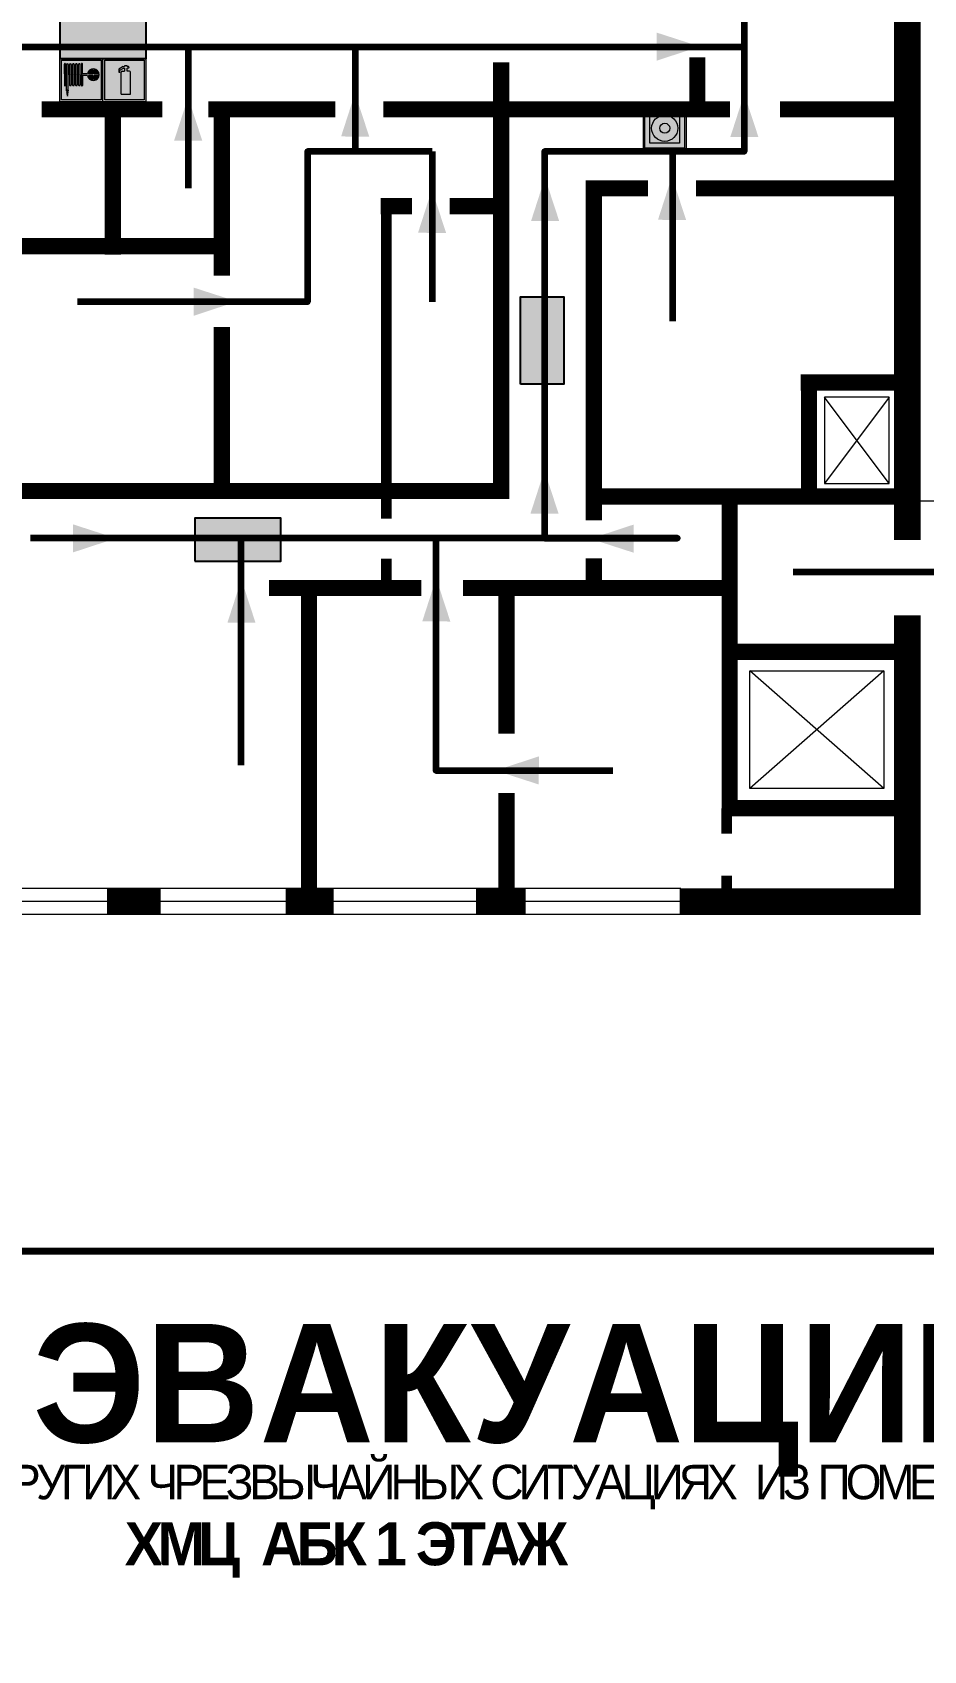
# Model space of a CAD drawing. Header units: millimetres. Extents: x 13114 to 67229, y 22859 to 38520.
# Drawn here: x 29112.4 to 29278, y 31609.7 to 31910.2 of the extents above; entities that cross this region are included whole.
import ezdxf

# ---------------------------------------------------------------- set-up
doc = ezdxf.new("R2010")
doc.units = ezdxf.units.MM
doc.layers.add('План_Штампы', color=7, linetype='Continuous')
doc.styles.add('обычный', font='arial.ttf')

# ---------------------------------------------------------------- blocks, each defined once
blk = doc.blocks.new('A$C32E8229D')
at = {"true_color": 0xffffff}
blk.add_hatch(color=7, dxfattribs=at).paths.add_polyline_path([(0, 0), (0, -8), (16, -8), (16, 0)])
h = blk.add_hatch(color=126)
h.paths.add_polyline_path([(0.2, -0.2), (15.8, -0.2), (15.8, -7.8), (0.2, -7.8)])
h.paths.add_polyline_path([(13.49, -2.05), (12.08, -2.05), (11.37, -2.63, 0.162397), (11.29, -2.84), (11.29, -3.63), (10.35, -3.63), (10.35, -4.05), (11.68, -4.05), (11.68, -3.48), (12.26, -4.28), (11.29, -5.1), (11.29, -6.78), (11.85, -6.78), (11.85, -5.44), (12.8, -4.64), (12.8, -5.94), (14.46, -5.94), (14.46, -5.39), (13.45, -5.39), (13.45, -3.97), (12.46, -2.59), (13.15, -2.59), (13.69, -3.34), (14.18, -3)], flags=16)
h.paths.add_polyline_path([(10.74, -1.82, 1), (11.8, -1.82, 1)], flags=16)
h.paths.add_polyline_path([(9.39, -3.59), (5.99, -3.59), (6.56, -3.03), (5.91, -3.03), (5.1, -3.83), (5.91, -4.64), (6.56, -4.64), (5.99, -4.09), (9.39, -4.09)], flags=16)
h.paths.add_polyline_path([(4.29, -1.08), (1.72, -1.08), (1.72, -6.6), (4.29, -6.6)], flags=16)
at = {"color": 126}
blk.add_lwpolyline([(16, -8), (0, -8), (0, 0), (16, 0)], close=True, dxfattribs=at)
blk = doc.blocks.new('A$C54414219')
at = {"true_color": 0xffffff}
h = blk.add_hatch(color=7, dxfattribs=at)
h.paths.add_polyline_path([(2.39, -9.45), (2.39, -18.3), (11.23, -18.3), (11.23, -9.45)], flags=0)
h.paths.add_polyline_path([(10.71, -13.87, -1), (2.92, -13.87, -1)], flags=0)
h.paths.add_polyline_path([(8.3, -13.87, -1), (5.33, -13.87, -1)], flags=0)
h.paths.add_polyline_path([(0.41, -7.47), (0.41, -20.27), (13.21, -20.27), (13.21, -7.47)])
h.paths.add_polyline_path([(0.92, -19.77), (12.71, -19.77), (12.71, -7.98), (0.92, -7.98)], flags=16)
h.paths.add_polyline_path([(11.23, -9.45), (11.23, -18.3), (2.39, -18.3), (2.39, -9.45)], flags=0)
at = {"lineweight": 5}
h = blk.add_hatch(color=242, dxfattribs=at)
h.paths.add_polyline_path([(12.71, -7.98), (0.92, -7.98), (0.92, -19.77), (12.71, -19.77)])
h.paths.add_polyline_path([(11.23, -18.3), (2.39, -18.3), (2.39, -9.45), (11.23, -9.45)], flags=16)
h.paths.add_polyline_path([(10.71, -13.87, -1), (2.92, -13.87, -1)], flags=0)
h.paths.add_polyline_path([(8.3, -13.87, -1), (5.33, -13.87, -1)], flags=0)
at = {"true_color": 0xffffff}
h = blk.add_hatch(color=7, dxfattribs=at)
h.paths.add_polyline_path([(2.39, -9.45), (2.39, -18.3), (11.23, -18.3), (11.23, -9.45)])
h.paths.add_polyline_path([(10.71, -13.87, -1), (2.92, -13.87, -1)], flags=16)
h.paths.add_polyline_path([(8.3, -13.87, -1), (5.33, -13.87, -1)], flags=0)
at = {"lineweight": 5}
h = blk.add_hatch(color=242, dxfattribs=at)
h.paths.add_polyline_path([(2.92, -13.87, 1), (10.71, -13.87, 1)])
h.paths.add_polyline_path([(8.3, -13.87, -1), (5.33, -13.87, -1)], flags=16)
at = {"color": 242, "lineweight": 5}
for p, q in [((0.41, -20.27), (0.41, -7.47)), ((0.41, -7.47), (13.21, -7.47)), ((0.41, -7.47), (13.21, -7.47)), ((13.21, -20.27), (13.21, -7.47)), ((0.41, -20.27), (13.21, -20.27))]:
    blk.add_line(p, q, dxfattribs=at)
for points in [[(0.92, -7.98), (12.71, -7.98), (12.71, -19.77), (0.92, -19.77)], [(2.39, -9.45), (11.23, -9.45), (11.23, -18.3), (2.39, -18.3)]]:
    blk.add_lwpolyline(points, close=True, dxfattribs=at)
for radius in [3.89, 1.49]:
    blk.add_circle((6.81, -13.87), radius, dxfattribs=at)
blk = doc.blocks.new('A$C37112FD5')
at = {"true_color": 0xf5f5ff}
h = blk.add_hatch(color=7, dxfattribs=at)
h.dxf.hatch_style = 1
h.paths.add_polyline_path([(12.8, -7.4), (0, -7.4), (0, -20.2), (12.8, -20.2)])
h.paths.add_polyline_path([(12.29, -7.91), (12.29, -19.69), (0.51, -19.69), (0.51, -7.91)], flags=16)
h.paths.add_polyline_path([(4.98, -9.04, -0.42597), (5.17, -9.22), (5.17, -12.25), (5.17, -15.29, -0.432244), (4.98, -15.47), (4.83, -15.47, -0.42597), (4.64, -15.29), (4.64, -12.25), (4.64, -9.22, -0.432244), (4.83, -9.04)], flags=0)
h.paths.add_polyline_path([(4.28, -9.22), (4.28, -12.25), (4.28, -15.29, -0.432244), (4.09, -15.47), (3.94, -15.47, -0.42597), (3.75, -15.29), (3.75, -12.25), (3.75, -9.22, -0.432244), (3.94, -9.04), (4.09, -9.04, -0.42597)], flags=0)
h.paths.add_polyline_path([(5.72, -9.04), (5.87, -9.04, -0.42597), (6.06, -9.22), (6.06, -12.25), (6.06, -15.29, -0.432244), (5.87, -15.47), (5.72, -15.47, -0.42597), (5.53, -15.29), (5.53, -12.25), (5.53, -9.22, -0.432244)], flags=0)
h.paths.add_polyline_path([(6.42, -8.9), (6.5, -8.9, -0.42597), (6.69, -9.08), (6.69, -12.03), (8.21, -12.03, -15.824349), (8.21, -12.47), (6.69, -12.47), (6.69, -15.42, -0.432244), (6.5, -15.6), (6.42, -15.6)], flags=0)
h.paths.add_polyline_path([(3.39, -9.22), (3.39, -12.25), (3.39, -15.29, -0.432244), (3.2, -15.47), (3.05, -15.47, -0.42597), (2.85, -15.29), (2.85, -12.25), (2.85, -9.22, -0.432244), (3.05, -9.04), (3.2, -9.04, -0.42597)], flags=0)
h.paths.add_polyline_path([(2.5, -9.22), (2.5, -16.71), (1.96, -16.71), (1.96, -9.22, -0.432244), (2.15, -9.04), (2.31, -9.04, -0.42597)], flags=0)
h.paths.add_polyline_path([(1.61, -8.9), (1.61, -15.6), (1.57, -15.6, -0.42597), (1.37, -15.42), (1.37, -12.03), (1.37, -9.09, -0.432244), (1.57, -8.9)], flags=0)
h.paths.add_polyline_path([(9.76, -10.81), (9.76, -12.03), (8.49, -12.03, -0.336371)], flags=0)
h.paths.add_polyline_path([(8.49, -12.47), (9.76, -12.47), (9.76, -13.7, -0.336371)], flags=0)
h.paths.add_polyline_path([(10.11, -10.81, -0.336371), (11.38, -12.03), (10.11, -12.03)], flags=0)
h.paths.add_polyline_path([(10.11, -12.47), (11.38, -12.47, -0.336371), (10.11, -13.7)], flags=0)
h.paths.add_polyline_path([(2.5, -16.84), (2.5, -17.05), (1.97, -17.05), (1.97, -16.84)], flags=0)
h.paths.add_polyline_path([(2.5, -17.24, -0.033778), (2.24, -18.6, -0.033778), (1.97, -17.24)], flags=0)
h = blk.add_hatch(color=242)
h.dxf.hatch_style = 1
h.paths.add_polyline_path([(12.29, -7.91), (0.51, -7.91), (0.51, -19.69), (12.29, -19.69)])
h.paths.add_polyline_path([(6.42, -15.6), (6.42, -8.9), (6.5, -8.9, -0.42597), (6.69, -9.08), (6.69, -12.03), (8.21, -12.03, -15.824349), (8.21, -12.47), (6.69, -12.47), (6.69, -15.42, -0.432244), (6.5, -15.6)], flags=16)
h.paths.add_polyline_path([(5.87, -15.47), (5.72, -15.47, -0.42597), (5.53, -15.29), (5.53, -12.25), (5.53, -9.22, -0.432244), (5.72, -9.04), (5.87, -9.04, -0.42597), (6.06, -9.22), (6.06, -12.25), (6.06, -15.29, -0.432244)], flags=16)
h.paths.add_polyline_path([(4.98, -15.47), (4.83, -15.47, -0.42597), (4.64, -15.29), (4.64, -12.25), (4.64, -9.22, -0.432244), (4.83, -9.04), (4.98, -9.04, -0.42597), (5.17, -9.22), (5.17, -12.25), (5.17, -15.29, -0.432244)], flags=16)
h.paths.add_polyline_path([(4.09, -15.47), (3.94, -15.47, -0.42597), (3.75, -15.29), (3.75, -12.25), (3.75, -9.22, -0.432244), (3.94, -9.04), (4.09, -9.04, -0.42597), (4.28, -9.22), (4.28, -12.25), (4.28, -15.29, -0.432244)], flags=16)
h.paths.add_polyline_path([(3.2, -15.47), (3.05, -15.47, -0.42597), (2.85, -15.29), (2.85, -12.25), (2.85, -9.22, -0.432244), (3.05, -9.04), (3.2, -9.04, -0.42597), (3.39, -9.22), (3.39, -12.25), (3.39, -15.29, -0.432244)], flags=16)
h.paths.add_polyline_path([(2.5, -17.05), (1.97, -17.05), (1.97, -16.84), (2.5, -16.84)], flags=16)
h.paths.add_polyline_path([(2.5, -17.24, -0.033778), (2.24, -18.6, -0.033778), (1.97, -17.24)], flags=16)
h.paths.add_polyline_path([(2.5, -16.71), (1.96, -16.71), (1.96, -9.22, -0.432244), (2.15, -9.04), (2.31, -9.04, -0.42597), (2.5, -9.22)], flags=16)
h.paths.add_polyline_path([(1.61, -15.6), (1.57, -15.6, -0.42597), (1.37, -15.42), (1.37, -12.03), (1.37, -9.09, -0.432244), (1.57, -8.9), (1.61, -8.9)], flags=16)
h.paths.add_polyline_path([(8.49, -12.47), (9.76, -12.47), (9.76, -13.7, -0.336371)], flags=0)
h.paths.add_polyline_path([(10.11, -13.7), (10.11, -12.47), (11.38, -12.47, -0.336371)], flags=0)
h.paths.add_polyline_path([(8.49, -12.03, -0.336371), (9.76, -10.81), (9.76, -12.03)], flags=0)
h.paths.add_polyline_path([(10.11, -12.03), (10.11, -10.81, -0.336371), (11.38, -12.03)], flags=0)
h = blk.add_hatch(color=7, dxfattribs=at)
h.dxf.hatch_style = 1
h.paths.add_polyline_path([(1.61, -8.9), (1.57, -8.9, 0.432244), (1.37, -9.09), (1.37, -12.03), (1.37, -15.42, 0.42597), (1.57, -15.6), (1.61, -15.6)])
h.paths.add_polyline_path([(2.5, -9.22, 0.42597), (2.31, -9.04), (2.15, -9.04, 0.432244), (1.96, -9.22), (1.96, -16.71), (2.5, -16.71)])
h.paths.add_polyline_path([(2.5, -16.84), (1.97, -16.84), (1.97, -17.05), (2.5, -17.05)])
h.paths.add_polyline_path([(2.5, -17.24), (1.97, -17.24, 0.033778), (2.24, -18.6, 0.033778)])
h.paths.add_polyline_path([(3.39, -12.25), (3.39, -9.22, 0.42597), (3.2, -9.04), (3.05, -9.04, 0.432244), (2.85, -9.22), (2.85, -12.25), (2.85, -15.29, 0.42597), (3.05, -15.47), (3.2, -15.47, 0.432244), (3.39, -15.29)])
h.paths.add_polyline_path([(4.28, -12.25), (4.28, -9.22, 0.42597), (4.09, -9.04), (3.94, -9.04, 0.432244), (3.75, -9.22), (3.75, -12.25), (3.75, -15.29, 0.42597), (3.94, -15.47), (4.09, -15.47, 0.432244), (4.28, -15.29)])
h.paths.add_polyline_path([(5.17, -12.25), (5.17, -9.22, 0.42597), (4.98, -9.04), (4.83, -9.04, 0.432244), (4.64, -9.22), (4.64, -12.25), (4.64, -15.29, 0.42597), (4.83, -15.47), (4.98, -15.47, 0.432244), (5.17, -15.29)])
h.paths.add_polyline_path([(6.06, -12.25), (6.06, -9.22, 0.42597), (5.87, -9.04), (5.72, -9.04, 0.432244), (5.53, -9.22), (5.53, -12.25), (5.53, -15.29, 0.42597), (5.72, -15.47), (5.87, -15.47, 0.432244), (6.06, -15.29)])
h.paths.add_polyline_path([(6.69, -12.47), (8.21, -12.47, 15.824349), (8.21, -12.03), (6.69, -12.03), (6.69, -9.08, 0.42597), (6.5, -8.9), (6.42, -8.9), (6.42, -15.6), (6.5, -15.6, 0.432244), (6.69, -15.42)])
h.paths.add_polyline_path([(8.49, -12.47), (9.76, -12.47), (9.76, -13.7, -0.336371)], flags=16)
h.paths.add_polyline_path([(8.49, -12.03, -0.336371), (9.76, -10.81), (9.76, -12.03)], flags=16)
h.paths.add_polyline_path([(10.11, -12.47), (11.38, -12.47, -0.336371), (10.11, -13.7)], flags=16)
h.paths.add_polyline_path([(10.11, -12.03), (10.11, -10.81, -0.336371), (11.38, -12.03)], flags=16)
h = blk.add_hatch(color=242)
h.dxf.hatch_style = 1
h.paths.add_polyline_path([(9.76, -10.81, 0.336371), (8.49, -12.03), (9.76, -12.03)])
h.paths.add_polyline_path([(10.11, -10.81), (10.11, -12.03), (11.38, -12.03, 0.336371)])
h.paths.add_polyline_path([(11.38, -12.47), (10.11, -12.47), (10.11, -13.7, 0.336371)])
h.paths.add_polyline_path([(9.76, -12.47), (8.49, -12.47, 0.336371), (9.76, -13.7)])
at = {"color": 242, "lineweight": 5}
for p, q in [((0, -20.2), (0, -7.4)), ((0, -7.4), (12.8, -7.4)), ((1.37, -12.03), (1.37, -9.08)), ((1.57, -8.9), (1.61, -8.9)), ((1.61, -8.9), (1.61, -15.6)), ((1.96, -16.71), (1.96, -9.22)), ((2.15, -9.04), (2.31, -9.04)), ((2.5, -16.71), (2.5, -9.22)), ((2.85, -12.25), (2.85, -9.22)), ((3.05, -9.04), (3.2, -9.04)), ((3.39, -12.25), (3.39, -9.22)), ((3.75, -12.25), (3.75, -9.22)), ((3.94, -9.04), (4.09, -9.04)), ((4.28, -12.25), (4.28, -9.22)), ((4.64, -12.25), (4.64, -9.22)), ((4.83, -9.04), (4.98, -9.04)), ((5.17, -12.25), (5.17, -9.22)), ((5.53, -12.25), (5.53, -9.22)), ((5.72, -9.04), (5.87, -9.04)), ((6.06, -12.25), (6.06, -9.22)), ((6.42, -8.9), (6.42, -15.6)), ((6.5, -8.9), (6.42, -8.9)), ((6.69, -12.03), (6.69, -9.08)), ((12.8, -20.2), (12.8, -7.4)), ((1.37, -12.03), (1.37, -15.42)), ((2.85, -12.25), (2.85, -15.29)), ((3.39, -12.25), (3.39, -15.29)), ((3.75, -12.25), (3.75, -15.29)), ((4.28, -12.25), (4.28, -15.29)), ((4.64, -12.25), (4.64, -15.29)), ((5.17, -12.25), (5.17, -15.29)), ((5.53, -12.25), (5.53, -15.29)), ((6.06, -12.25), (6.06, -15.29)), ((8.21, -12.03), (6.69, -12.03)), ((8.21, -12.47), (6.69, -12.47)), ((6.69, -12.47), (6.69, -15.42)), ((9.76, -12.03), (8.49, -12.03)), ((9.76, -12.47), (8.49, -12.47)), ((9.76, -10.81), (9.76, -12.03)), ((9.76, -12.47), (9.76, -13.7)), ((10.11, -10.81), (10.11, -12.03)), ((11.38, -12.03), (10.11, -12.03)), ((11.38, -12.47), (10.11, -12.47)), ((10.11, -12.47), (10.11, -13.7)), ((1.57, -15.6), (1.61, -15.6)), ((1.96, -16.71), (2.5, -16.71)), ((1.97, -16.84), (2.5, -16.84)), ((1.97, -17.05), (1.97, -16.84)), ((2.5, -17.05), (1.97, -17.05)), ((1.97, -17.24), (2.5, -17.24)), ((2.5, -16.84), (2.5, -17.05)), ((3.05, -15.47), (3.2, -15.47)), ((3.94, -15.47), (4.09, -15.47)), ((4.83, -15.47), (4.98, -15.47)), ((5.72, -15.47), (5.87, -15.47)), ((6.42, -15.6), (6.5, -15.6)), ((0, -20.2), (12.8, -20.2))]:
    blk.add_line(p, q, dxfattribs=at)
blk.add_lwpolyline([(0.51, -7.91), (12.29, -7.91), (12.29, -19.69), (0.51, -19.69)], close=True, dxfattribs=at)
for centre, radius, start, end in [((1.56, -9.09), 0.182, 87.1027, 180.6071), ((2.15, -9.22), 0.182, 87.1027, 180.6071), ((2.32, -9.22), 0.182, 359.3929, 92.8973), ((3.04, -9.22), 0.182, 87.1027, 180.6071), ((3.21, -9.22), 0.182, 359.3929, 92.8973), ((3.93, -9.22), 0.182, 87.1027, 180.6071), ((4.1, -9.22), 0.182, 359.3929, 92.8973), ((4.82, -9.22), 0.182, 87.1027, 180.6071), ((4.99, -9.22), 0.182, 359.3929, 92.8973), ((5.71, -9.22), 0.182, 87.1027, 180.6071), ((5.88, -9.22), 0.182, 359.3929, 92.8973), ((6.51, -9.09), 0.182, 359.3929, 92.8973), ((9.93, -12.25), 1.74, 187.2319, 172.7681), ((9.93, -12.25), 1.46, 96.9927, 171.3585), ((9.93, -12.25), 1.46, 188.6415, 263.0073), ((9.93, -12.25), 1.46, 8.6415, 83.0073), ((9.93, -12.25), 1.46, 276.9927, 351.3585), ((1.56, -15.42), 0.182, 179.3929, 272.8973), ((12.17, -15.98), 10.27, 187.041, 194.7793), ((-7.7, -15.98), 10.27, 345.2207, 352.959), ((3.04, -15.29), 0.182, 179.3929, 272.8973), ((3.21, -15.29), 0.182, 267.1027, 0.6071), ((3.93, -15.29), 0.182, 179.3929, 272.8973), ((4.1, -15.29), 0.182, 267.1027, 0.6071), ((4.82, -15.29), 0.182, 179.3929, 272.8973), ((4.99, -15.29), 0.182, 267.1027, 0.6071), ((5.71, -15.29), 0.182, 179.3929, 272.8973), ((5.88, -15.29), 0.182, 267.1027, 0.6071), ((6.51, -15.42), 0.182, 267.1027, 0.6071)]:
    blk.add_arc(centre, radius, start, end, dxfattribs=at)
blk = doc.blocks.new('A$C3AD82952')
at = {"true_color": 0xf5f5ff}
h = blk.add_hatch(color=7, dxfattribs=at)
h.dxf.hatch_style = 1
h.paths.add_polyline_path([(8.21, 8.73, 0.414214), (7.89, 9.05), (7.22, 9.05), (7.22, 9.92), (7.59, 9.92, 1), (7.57, 10.36), (7.22, 10.36), (7.22, 10.6), (6.43, 10.6), (6.43, 10.36), (6.01, 10.36), (4.74, 9.59), (4.74, 8.69), (4.98, 8.73), (4.98, 9.26), (6.12, 9.91), (6.43, 9.91), (6.43, 9.05), (5.76, 9.05, 0.414214), (5.44, 8.73), (5.44, 2.2), (8.21, 2.2)], flags=0)
h.paths.add_polyline_path([(12.8, 12.8), (0, 12.8), (0, 0), (12.8, 0)])
h.paths.add_polyline_path([(0.51, 12.29), (12.29, 12.29), (12.29, 0.51), (0.51, 0.51)], flags=16)
h.paths.add_polyline_path([(4.74, 9.59), (6.01, 10.36), (6.43, 10.36), (6.43, 10.6), (7.22, 10.6), (7.22, 10.36), (7.59, 10.36, -0.94586), (7.59, 9.92), (7.22, 9.92), (7.22, 9.05), (7.89, 9.05, -0.414214), (8.21, 8.73), (8.21, 2.2), (5.44, 2.2), (5.44, 8.73, -0.414214), (5.76, 9.05), (6.43, 9.05), (6.43, 9.91), (6.12, 9.91), (4.98, 9.26), (4.98, 8.73), (4.74, 8.69)], flags=0)
h = blk.add_hatch(color=242)
h.dxf.hatch_style = 1
h.paths.add_polyline_path([(12.29, 12.29), (0.51, 12.29), (0.51, 0.51), (12.29, 0.51)])
h.paths.add_polyline_path([(4.74, 8.69), (4.74, 9.59), (6.01, 10.36), (6.43, 10.36), (6.43, 10.6), (7.22, 10.6), (7.22, 10.36), (7.59, 10.36, -0.94586), (7.59, 9.92), (7.22, 9.92), (7.22, 9.05), (7.89, 9.05, -0.414214), (8.21, 8.73), (8.21, 2.2), (5.44, 2.2), (5.44, 8.73, -0.414214), (5.76, 9.05), (6.43, 9.05), (6.43, 9.91), (6.12, 9.91), (4.98, 9.26), (4.98, 8.73)], flags=16)
h = blk.add_hatch(color=7, dxfattribs=at)
h.dxf.hatch_style = 1
h.paths.add_polyline_path([(8.21, 8.73, 0.414214), (7.89, 9.05), (7.22, 9.05), (7.22, 9.92), (7.59, 9.92, 1), (7.57, 10.36), (7.22, 10.36), (7.22, 10.6), (6.43, 10.6), (6.43, 10.36), (6.01, 10.36), (4.74, 9.59), (4.74, 8.69), (4.98, 8.73), (4.98, 9.26), (6.12, 9.91), (6.43, 9.91), (6.43, 9.05), (5.76, 9.05, 0.414214), (5.44, 8.73), (5.44, 2.2), (8.21, 2.2)])
at = {"color": 242, "lineweight": 5}
for p, q in [((0, 0), (0, 12.8)), ((0, 12.8), (12.8, 12.8)), ((6.01, 10.36), (4.74, 9.59)), ((4.98, 9.26), (6.12, 9.91)), ((6.01, 10.36), (6.43, 10.36)), ((6.12, 9.91), (6.43, 9.91)), ((7.22, 10.6), (6.43, 10.6)), ((6.43, 10.6), (6.43, 10.36)), ((6.43, 9.91), (6.43, 9.05)), ((7.22, 10.36), (7.22, 10.6)), ((7.59, 10.36), (7.22, 10.36)), ((7.22, 9.05), (7.22, 9.92)), ((7.59, 9.92), (7.22, 9.92)), ((12.8, 0), (12.8, 12.8)), ((4.74, 9.59), (4.74, 8.69)), ((4.74, 8.69), (4.98, 8.73)), ((4.98, 8.73), (4.98, 9.26)), ((5.44, 2.2), (5.44, 8.73)), ((5.76, 9.05), (6.43, 9.05)), ((7.89, 9.05), (7.22, 9.05)), ((8.21, 2.2), (8.21, 8.73)), ((0, 0), (12.8, 0)), ((5.44, 2.2), (8.21, 2.2))]:
    blk.add_line(p, q, dxfattribs=at)
blk.add_lwpolyline([(0.51, 12.29), (12.29, 12.29), (12.29, 0.51), (0.51, 0.51)], close=True, dxfattribs=at)
for centre, radius, start, end in [((7.58, 10.14), 0.223, 273.1875, 86.8125), ((5.76, 8.73), 0.32, 90, 180), ((7.89, 8.73), 0.32, 0, 90)]:
    blk.add_arc(centre, radius, start, end, dxfattribs=at)

msp = doc.modelspace()

# ---------------------------------------------------------------- linework, layer by layer
at = {"color": 1, "lineweight": 100}
for points in [[(28871.52, 32078.84), (29471.52, 32078.84), (29471.52, 31683.84), (28871.52, 31683.84)], [(28871.52, 31683.84), (29471.52, 31683.84), (29471.52, 31288.84), (28871.52, 31288.84)]]:
    msp.add_lwpolyline(points, close=True, dxfattribs=at)
at = {"lineweight": 0}
for points, const_width in [([(29268.05, 31971.75), (29274.99, 31971.75), (29274.99, 31815.92)], 5), ([(29235.96, 31896.42), (29235.96, 31905.6)], 3), ([(29199.53, 31904.68), (29199.53, 31895.94), (29177.64, 31895.94)], 3), ([(29091.02, 31895.94), (29091.02, 31870.53), (29147.06, 31870.53)], 3), ([(29136.58, 31895.94), (29114.14, 31895.94)], 3), ([(29127.37, 31895.94), (29127.37, 31868.95)], 3), ([(29168.68, 31895.94), (29145.1, 31895.94)], 3), ([(29147.61, 31895.94), (29147.61, 31865.04)], 3), ([(29199.53, 31895.94), (29199.53, 31882.62)], 3), ([(29242.05, 31895.94), (29199.87, 31895.94), (29199.87, 31895.94)], 3), ([(29274.3, 31895.94), (29251.32, 31895.94)], 3), ([(29199.53, 31882.62), (29199.53, 31825.04), (29181.12, 31825.04)], 3), ([(29216.73, 31843.73), (29216.73, 31881.27), (29226.83, 31881.27)], 3), ([(29235.75, 31881.27), (29274.92, 31881.27)], 3), ([(29177.11, 31877.95), (29182.95, 31877.95)], 3), ([(29178.19, 31877.93), (29178.19, 31819.91)], 2), ([(29189.93, 31877.95), (29199.53, 31877.95)], 3), ([(29147.61, 31855.51), (29147.61, 31825.04)], 3), ([(29273.42, 31766.13), (29241.98, 31766.13), (29241.98, 31824.04), (29276.28, 31824.04), (29256.73, 31824.04), (29256.73, 31845.21), (29275.35, 31845.21), (29255.2, 31845.21)], 3), ([(29216.73, 31843.73), (29216.73, 31830.45)], 3), ([(29216.73, 31830.53), (29216.73, 31819.6)], 3), ([(29162.17, 31825.04), (29107.59, 31825.04)], 3), ([(29182.1, 31825.04), (29162.17, 31825.04)], 3), ([(29256.73, 31824.04), (29216.83, 31824.04)], 3), ([(29178.19, 31807.03), (29178.19, 31812.47)], 2), ([(29216.73, 31812.53), (29216.73, 31807.03), (29241.11, 31807.03), (29192.45, 31807.03)], 3), ([(29184.7, 31807.03), (29156.37, 31807.03)], 3), ([(29163.83, 31807.03), (29163.83, 31748.75)], 3), ([(29200.51, 31807.03), (29200.51, 31780)], 3), ([(29274.99, 31801.94), (29274.99, 31748.78), (29232.67, 31748.78)], 5), ([(29241.98, 31795.18), (29274.19, 31795.18)], 3), ([(29200.51, 31768.93), (29200.51, 31750.72)], 3), ([(29241.43, 31766.13), (29241.43, 31761.41)], 2), ([(29241.43, 31753.6), (29241.43, 31749.44)], 2), ([(29136.26, 31748.78), (29126.26, 31748.78)], 5), ([(29168.4, 31748.78), (29159.47, 31748.78)], 5), ([(29204.1, 31748.78), (29194.82, 31748.78)], 5)]:
    msp.add_lwpolyline(points, dxfattribs=dict(at, const_width=const_width))
at = {"color": 126, "lineweight": 100, "true_color": 0x008754}
for points in [[(29244.66, 31963.85), (29244.66, 31888.12), (29207.59, 31888.12), (29207.59, 31816.26), (29232.31, 31816.26), (29112.06, 31816.26)], [(29244.66, 31907.46), (29078.46, 31907.46)], [(29141.37, 31907.46), (29141.37, 31881.28)], [(29172.38, 31907.46), (29172.38, 31888.12)], [(29186.69, 31888.12), (29163.54, 31888.12), (29163.54, 31860.19), (29120.81, 31860.19)], [(29186.69, 31888.12), (29186.69, 31860.19)], [(29231.37, 31888.12), (29231.37, 31856.62)], [(29151.15, 31816.26), (29151.15, 31774.1)], [(29187.38, 31816.26), (29187.38, 31773.14), (29220.27, 31773.14)], [(29286.64, 31799.59), (29286.64, 31809.95), (29253.75, 31809.95)]]:
    msp.add_lwpolyline(points, dxfattribs=at)
at = {"lineweight": 0}
for points in [[(29271.63, 31842.48), (29259.61, 31842.48), (29259.61, 31826.47), (29271.63, 31826.47)], [(29270.61, 31769.81), (29245.72, 31769.81), (29245.72, 31791.67), (29270.61, 31791.67)]]:
    msp.add_lwpolyline(points, close=True, dxfattribs=at)
for points in [[(29271.63, 31842.48), (29259.61, 31826.47)], [(29271.63, 31826.47), (29259.61, 31842.48)], [(29293.83, 31776.05), (29293.83, 31823.16), (29275.61, 31823.16)], [(29270.61, 31791.67), (29245.72, 31769.81)], [(29270.61, 31769.81), (29245.72, 31791.67)], [(29232.88, 31751.22), (28950.54, 31751.22)], [(29232.67, 31748.78), (28950.33, 31748.78)], [(29232.77, 31746.38), (28950.43, 31746.38)]]:
    msp.add_lwpolyline(points, dxfattribs=at)
at = {"layer": 'План_Штампы', "color": 126, "true_color": 0x008754}
for points in [[(29228.4, 31904.97), (29228.41, 31910.2), (29236.43, 31907.61)], [(29143.98, 31890.13), (29138.76, 31890.15), (29141.35, 31898.17)], [(29175.01, 31890.88), (29169.78, 31890.9), (29172.37, 31898.92)], [(29247.33, 31890.78), (29242.1, 31890.79), (29244.69, 31898.81)], [(29210.3, 31875.21), (29205.08, 31875.22), (29207.67, 31883.24)], [(29233.88, 31875.41), (29228.66, 31875.42), (29231.25, 31883.44)], [(29189.29, 31872.99), (29184.07, 31873.01), (29186.66, 31881.02)], [(29142.39, 31857.6), (29142.4, 31862.83), (29150.42, 31860.24)], [(29210.19, 31820.84), (29204.97, 31820.86), (29207.56, 31828.88)], [(29119.95, 31813.64), (29119.96, 31818.86), (29127.98, 31816.27)], [(29224.15, 31818.82), (29224.13, 31813.59), (29216.12, 31816.18)], [(29153.88, 31800.58), (29148.66, 31800.59), (29151.25, 31808.61)], [(29190.08, 31800.81), (29184.86, 31800.83), (29187.45, 31808.84)], [(29206.53, 31775.76), (29206.51, 31770.54), (29198.49, 31773.13)]]:
    msp.add_solid(points, dxfattribs=at)

# ---------------------------------------------------------------- block references
for name, p, xscale, yscale, zscale in [('A$C37112FD5', (29117.53, 31910.03), 0.6249984004534781, 0.6249984004534781, 0.6249984004534781), ('A$C3AD82952', (29125.53, 31897.4), 0.625, 0.625, 0.625)]:
    msp.add_blockref(name, p, dxfattribs=dict(xscale=xscale, yscale=yscale, zscale=zscale))
at = {"xscale": 0.625, "yscale": 0.625, "zscale": 0.625, "rotation": 180}
msp.add_blockref('A$C54414219', (29234.17, 31883.76), dxfattribs=at)
at = {"layer": 'План_Штампы', "color": 126, "true_color": 0x008754, "xscale": -1}
for p in [(29133.53, 31913.4), (29158.6, 31820.02)]:
    msp.add_blockref('A$C32E8229D', p, dxfattribs=at)
at = {"layer": 'План_Штампы', "color": 126, "true_color": 0x008754, "xscale": 1.012510887696, "yscale": 1.012510887696, "zscale": 1.012510887696, "rotation": 269.9978653237145}
msp.add_blockref('A$C32E8229D', (29211.19, 31861.1), dxfattribs=at)

# ---------------------------------------------------------------- texts
at = {"lineweight": 0, "insert": (29020.02, 31670.35), "char_height": 22, "width": 493.8901, "attachment_point": 1, "style": 'обычный'}
msp.add_mtext('{\\fProxima Nova Rg|b1|i0|c204|p2;ПЛАН ЭВАКУАЦИИ}', dxfattribs=at)
at = {"color": 0, "lineweight": 0, "insert": (29170.02, 31644.36), "char_height": 8, "width": 449.2158, "attachment_point": 5, "style": 'обычный'}
msp.add_mtext('{\\fArial Black|b1|i0|c204|p34;\\H2x;\\T0.85;  \\fArial Narrow|b0|i0|c204|p34;\\H0.8x;\\W0.9;\\P\\fProxima Nova Rg|b0|i0|c204|p2;\\H0.5x;\\W1;\\C256;ПРИ ПОЖАРЕ  ИЛИ ДРУГИХ ЧРЕЗВЫЧАЙНЫХ СИТУАЦИЯХ  ИЗ ПОМЕЩЕНИЙ \\fProxima Nova Rg|b1|i0|c204|p2;\\H1.25x;\\PХМЦ  АБК 1 ЭТАЖ }', dxfattribs=at)

doc.saveas('drawing.dxf')
